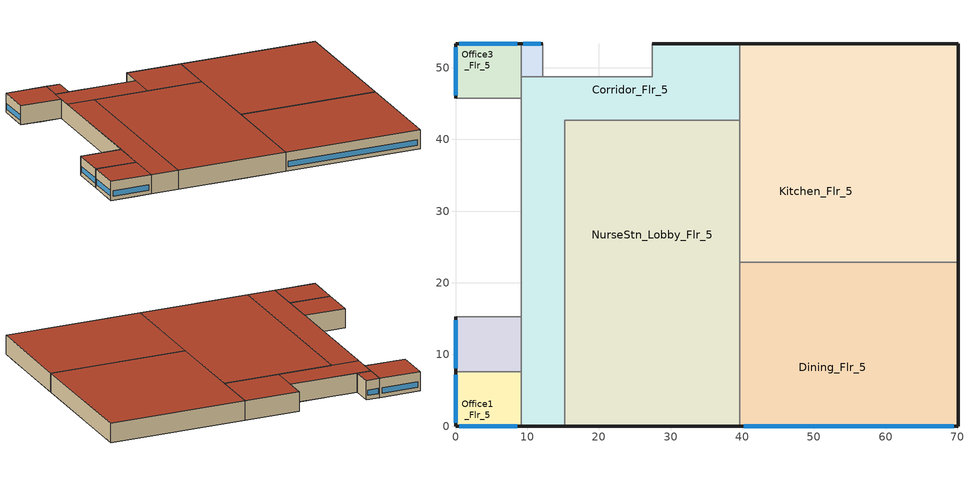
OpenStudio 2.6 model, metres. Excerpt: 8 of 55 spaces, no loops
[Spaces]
Office1_Flr_5
 floor adiabatic (BTAP-Int-Wall): 4.57,7.62 4.57,4.57 0,4.57 0,7.62 z17.07; 9.14,4.57 9.14,0 6.1,0 6.1,4.57 z17.07
 floor to PatRoom6_Flr_4: 6.1,4.57 6.1,0 0,0 0,4.57 z17.07
 floor to Corridor_SE_Flr_4: 9.14,7.62 9.14,4.57 4.57,4.57 4.57,7.62 z17.07
 wall outside: 0,7.62 0,0 9.14,0 z17.07:21.34
 wall adiabatic (BTAP-Int-Wall): 9.14,7.62 0,7.62 z17.07:21.34
 wall to Corridor_Flr_5: 9.14,0 9.14,7.62 z17.07:21.34
 window: 0,7.16 0,0.46 / 0.55,0 8.59,0 z17.98:19.2
 roof outside: 9.14,0 9.14,7.62 0,7.62 0,0 z21.34
Corridor_Flr_5
 floor adiabatic (BTAP-Int-Wall): 15.24,4.57 15.24,0 9.14,0 9.14,4.57 z17.07; 28.96,53.34 28.96,48.77 27.43,48.77 27.43,53.34 z17.07
 floor to Corridor_SE_Flr_4: 15.24,10.67 15.24,4.57 9.14,4.57 9.14,10.67 z17.07
 floor to Corridor_NW_Flr_4: 39.62,53.34 39.62,42.67 9.14,42.67 9.14,48.77 28.96,48.77 28.96,53.34 z17.07
 floor to Lab_Flr_4: 15.24,33.53 15.24,10.67 9.14,10.67 9.14,33.53 z17.07
 floor to NurseStn_Lobby_Flr_4: 15.24,42.67 15.24,33.53 9.14,33.53 9.14,42.67 z17.07
 wall outside: 39.62,53.34 27.43,53.34 / 9.14,0 15.24,0 z17.07:21.34
 wall adiabatic (BTAP-Int-Wall): 9.14,45.72 9.14,15.24 9.14,7.62 / 27.43,53.34 27.43,48.77 12.19,48.77 9.14,48.77 z17.07:21.34
 wall to Office3_Flr_5: 9.14,48.77 9.14,45.72 z17.07:21.34
 wall to Kitchen_Flr_5: 39.62,42.67 39.62,53.34 z17.07:21.34
 wall to NurseStn_Lobby_Flr_5: 15.24,0 15.24,42.67 39.62,42.67 z17.07:21.34
 roof outside: 15.24,0 15.24,42.67 9.14,42.67 9.14,0 z21.34; 39.62,42.67 39.62,53.34 27.43,53.34 27.43,42.67 z21.34; 27.43,42.67 27.43,48.77 9.14,48.77 9.14,42.67 z21.34
NurseStn_Lobby_Flr_5
 floor to NurseStn_Lobby_Flr_4: 39.62,42.67 39.62,10.67 28.96,10.67 28.96,19.81 15.24,19.81 15.24,42.67 z17.07
 floor to Corridor_SE_Flr_4: 39.62,10.67 39.62,0 28.96,0 28.96,4.57 15.24,4.57 15.24,10.67 z17.07
 floor to Lab_Flr_4: 28.96,19.81 28.96,10.67 15.24,10.67 15.24,19.81 z17.07
 floor adiabatic (BTAP-Int-Wall): 28.96,4.57 28.96,0 15.24,0 15.24,4.57 z17.07
 wall outside: 15.24,0 39.62,0 z17.07:21.34
 wall to Dining_Flr_5: 39.62,0 39.62,22.86 z17.07:21.34
 wall to Kitchen_Flr_5: 39.62,22.86 39.62,42.67 z17.07:21.34
 roof outside: 39.62,0 39.62,42.67 15.24,42.67 15.24,0 z21.34
Dining_Flr_5
 floor adiabatic (BTAP-Int-Wall): 70.1,22.86 70.1,8.99 65.53,8.99 65.53,22.86 z17.07; 44.2,4.57 44.2,0 39.62,0 39.62,4.57 z17.07; 70.1,8.99 70.1,4.57 65.53,4.57 65.53,8.99 z17.07; 62.48,4.57 62.48,0 44.2,0 44.2,4.57 z17.07
 floor to Radiology_Flr_4: 60.96,22.86 60.96,19.81 39.62,19.81 39.62,22.86 z17.07
 floor to Corridor_SE_Flr_4: 65.53,22.86 65.53,4.57 39.62,4.57 39.62,10.67 60.96,10.67 60.96,22.86 z17.07
 floor to NurseStn_Lobby_Flr_4: 60.96,19.81 60.96,10.67 39.62,10.67 39.62,19.81 z17.07
 floor to PatRoom2_Flr_4: 70.1,4.57 70.1,0 62.48,0 62.48,4.57 z17.07
 wall outside: 39.62,0 70.1,0 70.1,22.86 z17.07:21.34
 wall to Kitchen_Flr_5: 70.1,22.86 39.62,22.86 z17.07:21.34
 window: 40.2,0 69.53,0 z17.98:19.2
 roof outside: 70.1,0 70.1,22.86 39.62,22.86 39.62,0 z21.34
Office2_Mult5_Flr_5
 floor adiabatic (BTAP-Int-Wall): 4.57,15.24 4.57,8.99 0,8.99 0,15.24 z17.07; 9.14,10.67 9.14,7.62 4.57,7.62 4.57,10.67 z17.07; 4.57,8.99 4.57,7.62 0,7.62 0,8.99 z17.07; 9.14,15.24 9.14,10.67 4.57,10.67 4.57,15.24 z17.07
 wall outside: 0,15.24 0,7.62 z17.07:21.34
 wall adiabatic (BTAP-Int-Wall): 0,7.62 9.14,7.62 9.14,15.24 0,15.24 z17.07:21.34
 window: 0,14.78 0,8.08 z17.98:19.2
 roof outside: 9.14,7.62 9.14,15.24 0,15.24 0,7.62 z21.34
Kitchen_Flr_5
 floor to Corridor_NW_Flr_4: 65.53,48.77 65.53,42.67 39.62,42.67 39.62,48.77 z17.07
 floor to Radiology_Flr_4: 60.96,42.67 60.96,22.86 39.62,22.86 39.62,42.67 z17.07
 floor adiabatic (BTAP-Int-Wall): 44.2,53.34 44.2,48.77 39.62,48.77 39.62,53.34 z17.07; 62.48,53.34 62.48,48.77 44.2,48.77 44.2,53.34 z17.07; 70.1,48.77 70.1,22.86 65.53,22.86 65.53,48.77 z17.07
 floor to Corridor_SE_Flr_4: 65.53,42.67 65.53,22.86 60.96,22.86 60.96,42.67 z17.07
 floor to PatRoom4_Flr_4: 70.1,53.34 70.1,48.77 62.48,48.77 62.48,53.34 z17.07
 wall outside: 70.1,22.86 70.1,53.34 39.62,53.34 z17.07:21.34
 roof outside: 70.1,22.86 70.1,53.34 39.62,53.34 39.62,22.86 z21.34
Office3_Flr_5
 floor to PatRoom8_Flr_4: 6.1,53.34 6.1,48.77 0,48.77 0,53.34 z17.07
 floor to Corridor_NW_Flr_4: 9.14,48.77 9.14,45.72 4.57,45.72 4.57,48.77 z17.07
 floor adiabatic (BTAP-Int-Wall): 9.14,53.34 9.14,48.77 6.1,48.77 6.1,53.34 z17.07; 4.57,48.77 4.57,45.72 0,45.72 0,48.77 z17.07
 wall outside: 9.14,53.34 0,53.34 0,45.72 z17.07:21.34
 wall adiabatic (BTAP-Int-Wall): 9.14,48.77 9.14,53.34 / 0,45.72 9.14,45.72 z17.07:21.34
 window: 8.59,53.34 0.55,53.34 / 0,52.88 0,46.18 z17.98:19.2
 roof outside: 9.14,45.72 9.14,53.34 0,53.34 0,45.72 z21.34
Office4_Mult6_Flr_5
 floor adiabatic (BTAP-Int-Wall): 12.19,53.34 12.19,48.77 9.14,48.77 9.14,53.34 z17.07
 wall outside: 12.19,53.34 9.14,53.34 z17.07:21.34
 wall adiabatic (BTAP-Int-Wall): 9.14,53.34 9.14,48.77 12.19,48.77 12.19,53.34 z17.07:21.34
 window: 11.88,53.34 9.45,53.34 z17.98:19.2
 roof outside: 12.19,48.77 12.19,53.34 9.14,53.34 9.14,48.77 z21.34
[Building]
Hospital-CAN_BC_Vancouver.Intl.AP.718920_CWEC2016.epw created: 2018-09-18 16:56:11 +0000: Default Construction Set=BTAP-Mass at hdd = 2800.0; Standards Number of Stories=6; Standards Number of Above Ground Stories=5; Standards Building Type=Hospital
[Site]
Vancouver Intl AP_BC_CAN: Latitude {deg}=49.195; Longitude {deg}=-123.184; Time Zone {hr}=-8; Elevation {m}=4.3
[ClimateZones]
Climate Zone Institution Name 1=ASHRAE; Climate Zone Document Name 1=ANSI/ASHRAE Standard 169; Climate Zone Document Year 1=2006; Climate Zone Institution Name 2=CEC; Climate Zone Document Name 2=California Climate Zone Descriptions; Climate Zone Document Year 2=1995
[Site:WaterMainsTemperature]
Calculation Method=Correlation; Annual Average Outdoor Air Temperature {C}=10.4083; Maximum Difference In Monthly Average Outdoor Air Temperatures {deltaC}=14.1
[Site:GroundTemperature:BuildingSurface]
19.527, 19.502, 19.536, 19.598, 20.002, 21.64, 22.225, 22.375, 21.449, 20.121, 19.802, 19.633
[SizingPeriod:DesignDay] Barometric Pressure {Pa}=101273; Sky Clearness=0; Rain Indicator=0; Snow Indicator=0; Day of Month=21; Daylight Saving Time Indicator=0; Humidity Indicating Type=Wetbulb; Dry-Bulb Temperature Range Modifier Type=DefaultMultipliers
Name | Maximum Dry-Bulb Temperature {C} | Daily Dry-Bulb Temperature Range {deltaC} | Humidity Indicating Conditions at Maximum Dry-Bulb | Wind Speed {m/s} | Wind Direction {deg} | Month | Day Type | Solar Model Indicator | ASHRAE Taub | ASHRAE Taud
Vancouver Intl AP Ann Htg 99.6% Condns DB | -6.1 | 0 | -6.1 | 3 | 100 | 12 | WinterDesignDay | ASHRAEClearSky
Vancouver Intl AP Ann Clg .4% Condns DB=>MWB | 25.1 | 7.6 | 18.5 | 3.7 | 300 | 7 | SummerDesignDay | ASHRAETau | 0.359 | 2.485
[Material]
Name | Roughness | Thickness {m} | Conductivity {W/m-K} | Density {kg/m3} | Specific Heat {J/kg-K} | Thermal Absorptance | Solar Absorptance | Visible Absorptance
G05 25mm wood | MediumSmooth | 0.0254 | 0.15 | 608 | 1630 | 0.9 | 0.5 | 0.5
100mm Normalweight concrete floor 1 | MediumSmooth | 0.1016 | 2.31 | 2322 | 832
G01 13mm gypsum board 1 | Smooth | 0.0127 | 0.16 | 800 | 1090 | 0.9 | 0.7 | 0.5
4 in. Normalweight Concrete Floor 1 | MediumRough | 0.1016 | 2.31 | 2322 | 832 | 0.9 | 0.7 | 0.7
1IN Stucco 2 | Smooth | 0.0253 | 0.6918 | 1858 | 837 | 0.9 | 0.7 | 0.92
8IN CONCRETE HW RefBldg 1 | Rough | 0.2032 | 1.311 | 2240 | 836.8 | 0.9 | 0.7 | 0.7
1/2IN Gypsum 1 | Smooth | 0.0127 | 0.16 | 784.9 | 830 | 0.9 | 0.4 | 0.4
Metal Roof Surface 1; F08 Metal surface 1 | Smooth | 0.0008 | 45.28 | 7824 | 500 | 0.9 | 0.7 | 0.7
6 in. Normalweight Concrete Floor 1; 6 in. Normalweight Concrete Floor 2; 6 in. Normalweight Concrete Floor 3 | MediumRough | 0.1524 | 2.31 | 2322 | 832 | 0.9 | 0.7 | 0.7
[Material:NoMass] Roughness=Smooth; Thermal Absorptance=0.9; Solar Absorptance=0.7
Name | Thermal Resistance {m2-K/W} | Visible Absorptance
Typical Carpet Pad; Typical Carpet Pad 1 | 0.21648 | 0.8
Typical Insulation 1 | 4.14482 | 0.7
Typical Insulation 2 | 2.90366 | 0.7
Typical Insulation 3 | 4.40527 | 0.7
Typical Carpet Pad 2 | 1.25503 | 0.8
Typical Carpet Pad 3; Typical Carpet Pad 4 | 1.69459 | 0.8
Typical Insulation 4 | 0.416649 | 0.7
Typical Insulation 5 | 0.416667 | 0.7
[DefaultSurfaceConstructions]
Name | Floor Construction | Wall Construction | Roof Ceiling Construction
Default Surface Constructions 2 | BTAP-Int-Floor | BTAP-Int-Wall | BTAP-Int-Ceiling
BTAP-Mass at hdd = 2800.0 | BTAP-Ext-Floor-Mass:U-0.227 | BTAP-Ext-Wall-Mass:U-0.315 | BTAP-Ext-Roof-Metal:U-0.227
BTAP-Mass at hdd = 2800.0 1 | BTAP-Grnd-Floor-Mass:U-0.757 | BTAP-Grnd-Wall-Mass:U-0.568 | BTAP-Grnd-Roof-Mass:U-0.568
[DefaultSubSurfaceConstructions]
Name | Fixed Window Construction | Operable Window Construction | Door Construction | Glass Door Construction | Overhead Door Construction | Skylight Construction | Tubular Daylight Dome Construction | Tubular Daylight Diffuser Construction
Default Sub Surface Constructions 2 | BTAP-Int-Window | BTAP-Int-Window | BTAP-Int-Door
BTAP-Mass at hdd = 2800.0 | BTAP-Ext-FixedWindow:U=0.240 SHGC=0.600 | BTAP-Ext-FixedWindow:U=0.240 SHGC=0.600 | BTAP-Ext-Door:U-2.4 | BTAP-Ext-GlassDoors:U=0.240 SHGC=0.600 | BTAP-Ext-OverHeadDoor:U-2.4 | BTAP-Ext-Skylights:U=0.240 SHGC=0.600 | BTAP-Ext-DaylightDomes:U=0.240 SHGC=0.600 | BTAP-Ext-DaylightDiffuser:U=0.240 SHGC=0.600
[WindowMaterial:Blind]
Window Material Blind 1: Slat Width {m}=0.025; Slat Separation {m}=0.01875; Front Side Slat Beam Solar Reflectance=0.5; Back Side Slat Beam Solar Reflectance=0.5; Front Side Slat Diffuse Solar Reflectance=0.5; Back Side Slat Diffuse Solar Reflectance=0.5; Slat Beam Visible Transmittance=0
[Construction]
BTAP-Int-Partition; BTAP-Int-Door: G05 25mm wood
BTAP-Int-Floor: 100mm Normalweight concrete floor 1, Typical Carpet Pad
BTAP-Int-Wall: G01 13mm gypsum board 1, G01 13mm gypsum board 1
BTAP-Int-Ceiling: Typical Carpet Pad, 100mm Normalweight concrete floor 1
BTAP-Int-Window: SimpleGlazing
BTAP-Ext-Floor-Mass:U-0.227: Typical Insulation 1, 4 in. Normalweight Concrete Floor 1, Typical Carpet Pad 1
BTAP-Ext-Wall-Mass:U-0.315: 1IN Stucco 2, 8IN CONCRETE HW RefBldg 1, Typical Insulation 2, 1/2IN Gypsum 1
BTAP-Ext-Roof-Metal:U-0.227: Metal Roof Surface 1, Typical Insulation 3
BTAP-Grnd-Floor-Mass:U-0.757: 6 in. Normalweight Concrete Floor 1, Typical Carpet Pad 2
BTAP-Grnd-Wall-Mass:U-0.568: 6 in. Normalweight Concrete Floor 2, Typical Carpet Pad 3
BTAP-Grnd-Roof-Mass:U-0.568: 6 in. Normalweight Concrete Floor 3, Typical Carpet Pad 4
BTAP-Ext-FixedWindow:U=0.240 SHGC=0.600; BTAP-Ext-GlassDoors:U=0.240 SHGC=0.600; BTAP-Ext-Skylights:U=0.240 SHGC=0.600; BTAP-Ext-DaylightDomes:U=0.240 SHGC=0.600; BTAP-Ext-DaylightDiffuser:U=0.240 SHGC=0.600: SimpleGlazing:U=0.240 SHGC=0.600
BTAP-Ext-Door:U-2.4: F08 Metal surface 1, Typical Insulation 4
BTAP-Ext-OverHeadDoor:U-2.4: Typical Insulation 5
[DefaultConstructionSet]
BTAP-Mass at hdd = 2800.0: Default Exterior Surface Constructions=BTAP-Mass at hdd = 2800.0; Default Interior Surface Constructions=Default Surface Constructions 2; Default Ground Contact Surface Constructions=BTAP-Mass at hdd = 2800.0 1; Default Exterior SubSurface Constructions=BTAP-Mass at hdd = 2800.0; Default Interior SubSurface Constructions=Default Sub Surface Constructions 2; Interior Partition Construction=BTAP-Int-Partition
[WindowMaterial:SimpleGlazingSystem] Solar Heat Gain Coefficient=0.6; Visible Transmittance=0.21
Name | U-Factor {W/m2-K}
SimpleGlazing | 2.2
SimpleGlazing:U=0.240 SHGC=0.600 | 2.4
[DesignSpecification:OutdoorAir] Outdoor Air Method=Sum
Name | Outdoor Air Flow per Floor Area {m3/s-m2}
Space Function Corridor/Transition area - hospital-sch-B Ventilation | 0.0003048
Space Function Dining area - bar lounge/leisure dining Ventilation | 0.0035814
Space Function Food preparation area Ventilation | 0.0013716
Space Function Health care facility nurses station Ventilation | 0.001524
Space Function Office enclosed > 25 m2 Ventilation | 0.00042164
[ThermostatSetpoint:DualSetpoint]
Name | Heating Setpoint Temperature Schedule | Cooling Setpoint Temperature Schedule
Space Function Corridor/Transition area - hospital-sch-B Thermostat 14; Space Function Food preparation area Thermostat 2; Space Function Dining area - bar lounge/leisure dining Thermostat 2 | NECB-B-Thermostat Setpoint-Heating | NECB-B-Thermostat Setpoint-Cooling
Space Function Health care facility nurses station Thermostat 12 | NECB-H-Thermostat Setpoint-Heating | NECB-H-Thermostat Setpoint-Cooling
Space Function Office enclosed > 25 m2 Thermostat 9; Space Function Office enclosed > 25 m2 Thermostat 10; Space Function Office enclosed > 25 m2 Thermostat 11; Space Function Office enclosed > 25 m2 Thermostat 12 | NECB-A-Thermostat Setpoint-Heating | NECB-A-Thermostat Setpoint-Cooling
[ShadingControl]
Shading Control 1: Shading Type=InteriorBlind; Shading Device Material=Window Material Blind 1
[BuildingStory] Nominal Z Coordinate {m}=0; Nominal Floor to Floor Height {m}=4.2672
Building Story 6; Building Story 7
[Space] Building Story=Building Story 7
Name | Space Type | Thermal Zone
Office1_Flr_5 | Space Function Office enclosed > 25 m2 | Sp-Office1_Flr_5 Sys-6 Flr-7 Sch-A HPlcmt-south ZN
Corridor_Flr_5 | Space Function Corridor/Transition area - hospital-sch-B | Sp-Corridor_Flr_5 Sys-3 Flr-7 Sch-B HPlcmt-north ZN
NurseStn_Lobby_Flr_5 | Space Function Health care facility nurses station | Sp-NurseStn_Lobby_Flr_5 Sys-3 Flr-7 Sch-H HPlcmt-south ZN
Dining_Flr_5 | Space Function Dining area - bar lounge/leisure dining | Sp-Dining_Flr_5 Sys-3 Flr-7 Sch-B HPlcmt-south ZN
Office2_Mult5_Flr_5 | Space Function Office enclosed > 25 m2 | Sp-Office2_Mult5_Flr_5 Sys-6 Flr-7 Sch-A HPlcmt-west ZN
Kitchen_Flr_5 | Space Function Food preparation area | Sp-Kitchen_Flr_5 Sys-3 Flr-7 Sch-B HPlcmt-north ZN
Office3_Flr_5 | Space Function Office enclosed > 25 m2 | Sp-Office3_Flr_5 Sys-6 Flr-7 Sch-A HPlcmt-north ZN
Office4_Mult6_Flr_5 | Space Function Office enclosed > 25 m2 | Sp-Office4_Mult6_Flr_5 Sys-6 Flr-7 Sch-A HPlcmt-north ZN
[SpaceType] Standards Building Type=Space Function
Name | Default Schedule Set | Design Specification Outdoor Air Object | Standards Space Type
Space Function Corridor/Transition area - hospital-sch-B | Space Function Corridor/Transition area - hospital-sch-B Schedule Set | Space Function Corridor/Transition area - hospital-sch-B Ventilation | Corridor/Transition area - hospital-sch-B
Space Function Dining area - bar lounge/leisure dining | Space Function Dining area - bar lounge/leisure dining Schedule Set | Space Function Dining area - bar lounge/leisure dining Ventilation | Dining area - bar lounge/leisure dining
Space Function Health care facility nurses station | Space Function Health care facility nurses station Schedule Set | Space Function Health care facility nurses station Ventilation | Health care facility nurses station
Space Function Food preparation area | Space Function Food preparation area Schedule Set | Space Function Food preparation area Ventilation | Food preparation area
Space Function Office enclosed > 25 m2 | Space Function Office enclosed > 25 m2 Schedule Set | Space Function Office enclosed > 25 m2 Ventilation | Office enclosed > 25 m2
[People:Definition] Number of People Calculation Method=People/Area; Fraction Radiant=0.3
Name | People per Space Floor Area {person/m2}
Space Function Corridor/Transition area - hospital-sch-B People Definition | 0.0100036
Space Function Dining area - bar lounge/leisure dining People Definition | 0.100036
Space Function Food preparation area People Definition; Space Function Health care facility nurses station People Definition; Space Function Office enclosed > 25 m2 People Definition | 0.0500182
[People] Work Efficiency Schedule=Work Efficiency Schedule; Clothing Insulation Schedule=Clothing Schedule; Air Velocity Schedule=Air Velocity Schedule; Multiplier=1
Name | People Definition | Space or SpaceType
Space Function Corridor/Transition area - hospital-sch-B People | Space Function Corridor/Transition area - hospital-sch-B People Definition | Space Function Corridor/Transition area - hospital-sch-B
Space Function Dining area - bar lounge/leisure dining People | Space Function Dining area - bar lounge/leisure dining People Definition | Space Function Dining area - bar lounge/leisure dining
Space Function Food preparation area People | Space Function Food preparation area People Definition | Space Function Food preparation area
Space Function Health care facility nurses station People | Space Function Health care facility nurses station People Definition | Space Function Health care facility nurses station
Space Function Office enclosed > 25 m2 People | Space Function Office enclosed > 25 m2 People Definition | Space Function Office enclosed > 25 m2
[Lights:Definition] Design Level Calculation Method=Watts/Area; Fraction Radiant=0.5; Fraction Visible=0.2
Name | Watts per Space Floor Area {W/m2}
Space Function Corridor/Transition area - hospital-sch-B Lights Definition | 10.7039
Space Function Dining area - bar lounge/leisure dining Lights Definition | 11.6042
Space Function Food preparation area Lights Definition | 13.1048
Space Function Health care facility nurses station Lights Definition | 7.60276
Space Function Office enclosed > 25 m2 Lights Definition | 12.0044
[Lights] Fraction Replaceable=1
Name | Lights Definition | Space or SpaceType
Space Function Corridor/Transition area - hospital-sch-B Lights | Space Function Corridor/Transition area - hospital-sch-B Lights Definition | Space Function Corridor/Transition area - hospital-sch-B
Space Function Dining area - bar lounge/leisure dining Lights | Space Function Dining area - bar lounge/leisure dining Lights Definition | Space Function Dining area - bar lounge/leisure dining
Space Function Food preparation area Lights | Space Function Food preparation area Lights Definition | Space Function Food preparation area
Space Function Health care facility nurses station Lights | Space Function Health care facility nurses station Lights Definition | Space Function Health care facility nurses station
Space Function Office enclosed > 25 m2 Lights | Space Function Office enclosed > 25 m2 Lights Definition | Space Function Office enclosed > 25 m2
[DefaultScheduleSet] People Activity Level Schedule=NECB-Activity; Infiltration Schedule=Always On
Name | Number of People Schedule | Lighting Schedule | Electric Equipment Schedule
Space Function Corridor/Transition area - hospital-sch-B Schedule Set; Space Function Dining area - bar lounge/leisure dining Schedule Set; Space Function Food preparation area Schedule Set | NECB-B-Occupancy | NECB-B-Occupancy-NECB-B-Lighting-0.0-0.0-0.67-Light Ruleset | NECB-B-Electric-Equipment
Space Function Health care facility nurses station Schedule Set | NECB-H-Occupancy | NECB-H-Lighting | NECB-H-Electric-Equipment
Space Function Office enclosed > 25 m2 Schedule Set | NECB-A-Occupancy | NECB-A-Occupancy-NECB-A-Lighting-0.3-0.1-0.67-Light Ruleset | NECB-A-Electric-Equipment
[ElectricEquipment:Definition] Design Level Calculation Method=Watts/Area; Fraction Radiant=0.5
Name | Watts per Space Floor Area {W/m2}
Space Function Dining area - bar lounge/leisure dining Elec Equip Definition | 1.00036
Space Function Food preparation area Elec Equip Definition | 10.0036
Space Function Health care facility nurses station Elec Equip Definition | 2.50091
Space Function Office enclosed > 25 m2 Elec Equip Definition | 7.50273
[ElectricEquipment]
Name | Electric Equipment Definition | Space or SpaceType
Space Function Dining area - bar lounge/leisure dining Elec Equip | Space Function Dining area - bar lounge/leisure dining Elec Equip Definition | Space Function Dining area - bar lounge/leisure dining
Space Function Food preparation area Elec Equip | Space Function Food preparation area Elec Equip Definition | Space Function Food preparation area
Space Function Health care facility nurses station Elec Equip | Space Function Health care facility nurses station Elec Equip Definition | Space Function Health care facility nurses station
Space Function Office enclosed > 25 m2 Elec Equip | Space Function Office enclosed > 25 m2 Elec Equip Definition | Space Function Office enclosed > 25 m2
[SpaceInfiltration:DesignFlowRate] Schedule=Always On Discrete; Design Flow Rate Calculation Method=Flow/ExteriorArea; Flow per Exterior Surface Area {m3/s-m2}=0.00025; Constant Term Coefficient=0; Temperature Term Coefficient=0; Velocity Term Coefficient=0.224; Velocity Squared Term Coefficient=0
Name | Space or SpaceType
Corridor_Flr_5 Infiltration | Corridor_Flr_5
Dining_Flr_5 Infiltration | Dining_Flr_5
Kitchen_Flr_5 Infiltration | Kitchen_Flr_5
NurseStn_Lobby_Flr_5 Infiltration | NurseStn_Lobby_Flr_5
Office1_Flr_5 Infiltration | Office1_Flr_5
Office2_Mult5_Flr_5 Infiltration | Office2_Mult5_Flr_5
Office3_Flr_5 Infiltration | Office3_Flr_5
Office4_Mult6_Flr_5 Infiltration | Office4_Mult6_Flr_5
[ThermalZone] Use Ideal Air Loads=No
Name | Thermostat | Multiplier
Sp-Corridor_Flr_5 Sys-3 Flr-7 Sch-B HPlcmt-north ZN | Space Function Corridor/Transition area - hospital-sch-B Thermostat 14
Sp-Kitchen_Flr_5 Sys-3 Flr-7 Sch-B HPlcmt-north ZN | Space Function Food preparation area Thermostat 2
Sp-Dining_Flr_5 Sys-3 Flr-7 Sch-B HPlcmt-south ZN | Space Function Dining area - bar lounge/leisure dining Thermostat 2
Sp-NurseStn_Lobby_Flr_5 Sys-3 Flr-7 Sch-H HPlcmt-south ZN | Space Function Health care facility nurses station Thermostat 12
Sp-Office3_Flr_5 Sys-6 Flr-7 Sch-A HPlcmt-north ZN | Space Function Office enclosed > 25 m2 Thermostat 9
Sp-Office4_Mult6_Flr_5 Sys-6 Flr-7 Sch-A HPlcmt-north ZN | Space Function Office enclosed > 25 m2 Thermostat 10 | 6
Sp-Office2_Mult5_Flr_5 Sys-6 Flr-7 Sch-A HPlcmt-west ZN | Space Function Office enclosed > 25 m2 Thermostat 11 | 5
Sp-Office1_Flr_5 Sys-6 Flr-7 Sch-A HPlcmt-south ZN | Space Function Office enclosed > 25 m2 Thermostat 12
[Schedule:Ruleset]
Clothing Schedule: Default Day Schedule=Clothing Schedule Default Winter Clothes
Air Velocity Schedule: Default Day Schedule=Air Velocity Schedule Default
Work Efficiency Schedule: Default Day Schedule=Work Efficiency Schedule Default
NECB-B-Occupancy: Default Day Schedule=NECB-B-Occupancy Default
NECB-Activity: Default Day Schedule=NECB-Activity Default; Summer Design Day Schedule=NECB-Activity Summer Design Day; Winter Design Day Schedule=NECB-Activity Winter Design Day
NECB-B-Occupancy-NECB-B-Lighting-0.0-0.0-0.67-Light Ruleset: Default Day Schedule=NECB-B-Occupancy-NECB-B-Lighting-0.0-0.0-0.67-Light Default
NECB-B-Electric-Equipment: Default Day Schedule=NECB-B-Electric-Equipment Default
Always On: Default Day Schedule=Always On Default
NECB-B-Thermostat Setpoint-Heating: Default Day Schedule=NECB-B-Thermostat Setpoint-Heating Default
NECB-B-Thermostat Setpoint-Cooling: Default Day Schedule=NECB-B-Thermostat Setpoint-Cooling Default
NECB-H-Occupancy: Default Day Schedule=NECB-H-Occupancy Default
NECB-H-Electric-Equipment: Default Day Schedule=NECB-H-Electric-Equipment Default
NECB-H-Thermostat Setpoint-Heating: Default Day Schedule=NECB-H-Thermostat Setpoint-Heating Default
NECB-H-Thermostat Setpoint-Cooling: Default Day Schedule=NECB-H-Thermostat Setpoint-Cooling Default
NECB-H-Lighting: Default Day Schedule=NECB-H-Lighting Default
NECB-A-Occupancy: Default Day Schedule=NECB-A-Occupancy Default
NECB-A-Electric-Equipment: Default Day Schedule=NECB-A-Electric-Equipment Default
NECB-A-Thermostat Setpoint-Heating: Default Day Schedule=NECB-A-Thermostat Setpoint-Heating Default
NECB-A-Thermostat Setpoint-Cooling: Default Day Schedule=NECB-A-Thermostat Setpoint-Cooling Default
NECB-A-Occupancy-NECB-A-Lighting-0.3-0.1-0.67-Light Ruleset: Default Day Schedule=NECB-A-Occupancy-NECB-A-Lighting-0.3-0.1-0.67-Light Default
[Schedule:Day]
Clothing Schedule Default Winter Clothes; Always On Default: 24, 0, 1
Clothing Schedule Summer Clothes: 24, 0, 0.5
Air Velocity Schedule Default; NECB-A-Electric-Equipment Sat Day; NECB-A-Electric-Equipment Sun|Hol Day: 24, 0, 0.2
Work Efficiency Schedule Default; NECB-A-Occupancy Sat Day; NECB-A-Occupancy Sun|Hol Day: 24, 0, 0
NECB-B-Occupancy Default; NECB-B-Occupancy Default|Wkdy Day: 1, 0, 0.3, 2, 0, 0.1, 9, 0, 0, 10, 0, 0.1, 11, 0, 0.2, 12, 0, 0.5, 13, 0, 0.9, 14, 0, 0.8, 15, 0, 0.5, 17, 0, 0.2, 18, 0, 0.3, 19, 0, 0.6, 22, 0, 0.9, 23, 0, 0.6, 24, 0, 0.4
NECB-B-Occupancy Sat Day: 1, 0, 0.5, 2, 0, 0.3, 9, 0, 0, 10, 0, 0.1, 11, 0, 0.2, 12, 0, 0.5, 13, 0, 0.9, 14, 0, 0.8, 15, 0, 0.5, 17, 0, 0.2, 18, 0, 0.3, 19, 0, 0.6, 22, 0, 0.9, 24, 0, 0.6
NECB-B-Occupancy Sun|Hol Day: 1, 0, 0.1, 2, 0, 0.3, 10, 0, 0, 11, 0, 0.1, 12, 0, 0.4, 14, 0, 0.5, 15, 0, 0.4, 18, 0, 0.2, 19, 0, 0.5, 21, 0, 0.7, 22, 0, 0.5, 23, 0, 0.3, 24, 0, 0.1
NECB-Activity Default; NECB-Activity Winter Design Day; NECB-Activity Summer Design Day: 24, 0, 130
NECB-B-Occupancy-NECB-B-Lighting-0.0-0.0-0.67-Light Default; NECB-B-Occupancy-NECB-B-Lighting-0.0-0.0-0.67-Default|Wkdy-Light Day; NECB-B-Occupancy-NECB-B-Lighting-0.0-0.0-0.67-Sat-Light Day; NECB-B-Electric-Equipment Default; NECB-B-Electric-Equipment Default|Wkdy Day; NECB-B-Electric-Equipment Sat Day: 1, 0, 0.9, 2, 0, 0.5, 9, 0, 0.1, 10, 0, 0.5, 11, 0, 0.7, 24, 0, 0.9
NECB-B-Occupancy-NECB-B-Lighting-0.0-0.0-0.67-Sun|Hol-Light Day; NECB-B-Electric-Equipment Sun|Hol Day: 2, 0, 0.5, 10, 0, 0.1, 11, 0, 0.5, 23, 0, 0.9, 24, 0, 0.5
NECB-B-Thermostat Setpoint-Heating Default; NECB-B-Thermostat Setpoint-Heating Default|Wkdy Day; NECB-B-Thermostat Setpoint-Heating Sat Day: 2, 0, 22, 8, 0, 18, 9, 0, 20, 24, 0, 22
NECB-B-Thermostat Setpoint-Heating Sun|Hol Day: 1, 0, 18, 2, 0, 22, 9, 0, 18, 10, 0, 20, 23, 0, 22, 24, 0, 18
NECB-B-Thermostat Setpoint-Cooling Default; NECB-B-Thermostat Setpoint-Cooling Default|Wkdy Day; NECB-B-Thermostat Setpoint-Cooling Sat Day: 1, 0, 24, 8, 0, 35, 24, 0, 24
NECB-B-Thermostat Setpoint-Cooling Sun|Hol Day: 9, 0, 35, 23, 0, 24, 24, 0, 35
NECB-H-Occupancy Default; NECB-H-Occupancy Default|Wkdy Day; NECB-H-Occupancy Sat Day; NECB-H-Occupancy Sun|Hol Day; NECB-H-Electric-Equipment Default; NECB-H-Electric-Equipment Default|Wkdy Day; NECB-H-Electric-Equipment Sat Day; NECB-H-Electric-Equipment Sun|Hol Day; NECB-H-Lighting Default; NECB-H-Lighting Default|Wkdy Day; NECB-H-Lighting Sat Day; NECB-H-Lighting Sun|Hol Day: 24, 0, 0.9
NECB-H-Thermostat Setpoint-Heating Default; NECB-H-Thermostat Setpoint-Heating Default|Wkdy Day; NECB-H-Thermostat Setpoint-Heating Sat Day; NECB-H-Thermostat Setpoint-Heating Sun|Hol Day: 1, 0, 22, 7, 0, 18, 8, 0, 20, 24, 0, 22
NECB-H-Thermostat Setpoint-Cooling Default; NECB-H-Thermostat Setpoint-Cooling Default|Wkdy Day; NECB-H-Thermostat Setpoint-Cooling Sat Day; NECB-H-Thermostat Setpoint-Cooling Sun|Hol Day: 24, 0, 24
NECB-A-Occupancy Default; NECB-A-Occupancy Default|Wkdy Day: 7, 0, 0, 8, 0, 0.1, 9, 0, 0.7, 12, 0, 0.9, 14, 0, 0.5, 17, 0, 0.9, 18, 0, 0.7, 19, 0, 0.3, 23, 0, 0.1, 24, 0, 0
NECB-A-Electric-Equipment Default; NECB-A-Electric-Equipment Default|Wkdy Day: 7, 0, 0.2, 8, 0, 0.3, 9, 0, 0.8, 18, 0, 0.9, 19, 0, 0.5, 21, 0, 0.3, 24, 0, 0.2
NECB-A-Thermostat Setpoint-Heating Default; NECB-A-Thermostat Setpoint-Heating Default|Wkdy Day: 6, 0, 18, 7, 0, 20, 21, 0, 22, 24, 0, 18
NECB-A-Thermostat Setpoint-Heating Sat Day; NECB-A-Thermostat Setpoint-Heating Sun|Hol Day: 24, 0, 18
NECB-A-Thermostat Setpoint-Cooling Default; NECB-A-Thermostat Setpoint-Cooling Default|Wkdy Day: 6, 0, 35, 21, 0, 24, 24, 0, 35
NECB-A-Thermostat Setpoint-Cooling Sat Day; NECB-A-Thermostat Setpoint-Cooling Sun|Hol Day: 24, 0, 35
NECB-A-Occupancy-NECB-A-Lighting-0.3-0.1-0.67-Light Default; NECB-A-Occupancy-NECB-A-Lighting-0.3-0.1-0.67-Default|Wkdy-Light Day: 7, 0, 0.03495, 8, 0, 0.2097, 9, 0, 0.8, 17, 0, 0.9, 18, 0, 0.8, 19, 0, 0.5, 21, 0, 0.2097, 23, 0, 0.0699, 24, 0, 0.03495
NECB-A-Occupancy-NECB-A-Lighting-0.3-0.1-0.67-Sat-Light Day; NECB-A-Occupancy-NECB-A-Lighting-0.3-0.1-0.67-Sun|Hol-Light Day: 24, 0, 0.03495
[Schedule:Rule] Date Specification Type=DateRange; Start Day=1
Name | Schedule Ruleset | Rule Order | Day Schedule | Start Month | End Month | End Day | Apply Monday | Apply Tuesday | Apply Wednesday | Apply Thursday | Apply Friday | Apply Saturday | Apply Sunday
Schedule Rule 1 | Clothing Schedule | 0 | Clothing Schedule Summer Clothes | 5 | 9 | 30
Schedule Rule 2 | NECB-B-Occupancy | 2 | NECB-B-Occupancy Default|Wkdy Day | 1 | 12 | 31 | Yes | Yes | Yes | Yes | Yes
Schedule Rule 3 | NECB-B-Occupancy | 1 | NECB-B-Occupancy Sat Day | 1 | 12 | 31 |  |  |  |  |  | Yes
Schedule Rule 4 | NECB-B-Occupancy | 0 | NECB-B-Occupancy Sun|Hol Day | 1 | 12 | 31 |  |  |  |  |  |  | Yes
Schedule Rule 5 | NECB-B-Occupancy-NECB-B-Lighting-0.0-0.0-0.67-Light Ruleset | 2 | NECB-B-Occupancy-NECB-B-Lighting-0.0-0.0-0.67-Default|Wkdy-Light Day | 1 | 12 | 31 | Yes | Yes | Yes | Yes | Yes
Schedule Rule 6 | NECB-B-Occupancy-NECB-B-Lighting-0.0-0.0-0.67-Light Ruleset | 1 | NECB-B-Occupancy-NECB-B-Lighting-0.0-0.0-0.67-Sat-Light Day | 1 | 12 | 31 |  |  |  |  |  | Yes
Schedule Rule 7 | NECB-B-Occupancy-NECB-B-Lighting-0.0-0.0-0.67-Light Ruleset | 0 | NECB-B-Occupancy-NECB-B-Lighting-0.0-0.0-0.67-Sun|Hol-Light Day | 1 | 12 | 31 |  |  |  |  |  |  | Yes
Schedule Rule 8 | NECB-B-Electric-Equipment | 2 | NECB-B-Electric-Equipment Default|Wkdy Day | 1 | 12 | 31 | Yes | Yes | Yes | Yes | Yes
Schedule Rule 9 | NECB-B-Electric-Equipment | 1 | NECB-B-Electric-Equipment Sat Day | 1 | 12 | 31 |  |  |  |  |  | Yes
Schedule Rule 10 | NECB-B-Electric-Equipment | 0 | NECB-B-Electric-Equipment Sun|Hol Day | 1 | 12 | 31 |  |  |  |  |  |  | Yes
Schedule Rule 11 | NECB-B-Thermostat Setpoint-Heating | 2 | NECB-B-Thermostat Setpoint-Heating Default|Wkdy Day | 1 | 12 | 31 | Yes | Yes | Yes | Yes | Yes
Schedule Rule 12 | NECB-B-Thermostat Setpoint-Heating | 1 | NECB-B-Thermostat Setpoint-Heating Sat Day | 1 | 12 | 31 |  |  |  |  |  | Yes
Schedule Rule 13 | NECB-B-Thermostat Setpoint-Heating | 0 | NECB-B-Thermostat Setpoint-Heating Sun|Hol Day | 1 | 12 | 31 |  |  |  |  |  |  | Yes
Schedule Rule 14 | NECB-B-Thermostat Setpoint-Cooling | 2 | NECB-B-Thermostat Setpoint-Cooling Default|Wkdy Day | 1 | 12 | 31 | Yes | Yes | Yes | Yes | Yes
Schedule Rule 15 | NECB-B-Thermostat Setpoint-Cooling | 1 | NECB-B-Thermostat Setpoint-Cooling Sat Day | 1 | 12 | 31 |  |  |  |  |  | Yes
Schedule Rule 16 | NECB-B-Thermostat Setpoint-Cooling | 0 | NECB-B-Thermostat Setpoint-Cooling Sun|Hol Day | 1 | 12 | 31 |  |  |  |  |  |  | Yes
Schedule Rule 17 | NECB-H-Occupancy | 2 | NECB-H-Occupancy Default|Wkdy Day | 1 | 12 | 31 | Yes | Yes | Yes | Yes | Yes
Schedule Rule 18 | NECB-H-Occupancy | 1 | NECB-H-Occupancy Sat Day | 1 | 12 | 31 |  |  |  |  |  | Yes
Schedule Rule 19 | NECB-H-Occupancy | 0 | NECB-H-Occupancy Sun|Hol Day | 1 | 12 | 31 |  |  |  |  |  |  | Yes
Schedule Rule 23 | NECB-H-Electric-Equipment | 2 | NECB-H-Electric-Equipment Default|Wkdy Day | 1 | 12 | 31 | Yes | Yes | Yes | Yes | Yes
Schedule Rule 24 | NECB-H-Electric-Equipment | 1 | NECB-H-Electric-Equipment Sat Day | 1 | 12 | 31 |  |  |  |  |  | Yes
Schedule Rule 25 | NECB-H-Electric-Equipment | 0 | NECB-H-Electric-Equipment Sun|Hol Day | 1 | 12 | 31 |  |  |  |  |  |  | Yes
Schedule Rule 26 | NECB-H-Thermostat Setpoint-Heating | 2 | NECB-H-Thermostat Setpoint-Heating Default|Wkdy Day | 1 | 12 | 31 | Yes | Yes | Yes | Yes | Yes
Schedule Rule 27 | NECB-H-Thermostat Setpoint-Heating | 1 | NECB-H-Thermostat Setpoint-Heating Sat Day | 1 | 12 | 31 |  |  |  |  |  | Yes
Schedule Rule 28 | NECB-H-Thermostat Setpoint-Heating | 0 | NECB-H-Thermostat Setpoint-Heating Sun|Hol Day | 1 | 12 | 31 |  |  |  |  |  |  | Yes
Schedule Rule 29 | NECB-H-Thermostat Setpoint-Cooling | 2 | NECB-H-Thermostat Setpoint-Cooling Default|Wkdy Day | 1 | 12 | 31 | Yes | Yes | Yes | Yes | Yes
Schedule Rule 30 | NECB-H-Thermostat Setpoint-Cooling | 1 | NECB-H-Thermostat Setpoint-Cooling Sat Day | 1 | 12 | 31 |  |  |  |  |  | Yes
Schedule Rule 31 | NECB-H-Thermostat Setpoint-Cooling | 0 | NECB-H-Thermostat Setpoint-Cooling Sun|Hol Day | 1 | 12 | 31 |  |  |  |  |  |  | Yes
Schedule Rule 32 | NECB-H-Lighting | 2 | NECB-H-Lighting Default|Wkdy Day | 1 | 12 | 31 | Yes | Yes | Yes | Yes | Yes
Schedule Rule 33 | NECB-H-Lighting | 1 | NECB-H-Lighting Sat Day | 1 | 12 | 31 |  |  |  |  |  | Yes
Schedule Rule 34 | NECB-H-Lighting | 0 | NECB-H-Lighting Sun|Hol Day | 1 | 12 | 31 |  |  |  |  |  |  | Yes
Schedule Rule 53 | NECB-A-Occupancy | 2 | NECB-A-Occupancy Default|Wkdy Day | 1 | 12 | 31 | Yes | Yes | Yes | Yes | Yes
Schedule Rule 54 | NECB-A-Occupancy | 1 | NECB-A-Occupancy Sat Day | 1 | 12 | 31 |  |  |  |  |  | Yes
Schedule Rule 55 | NECB-A-Occupancy | 0 | NECB-A-Occupancy Sun|Hol Day | 1 | 12 | 31 |  |  |  |  |  |  | Yes
Schedule Rule 59 | NECB-A-Electric-Equipment | 2 | NECB-A-Electric-Equipment Default|Wkdy Day | 1 | 12 | 31 | Yes | Yes | Yes | Yes | Yes
Schedule Rule 60 | NECB-A-Electric-Equipment | 1 | NECB-A-Electric-Equipment Sat Day | 1 | 12 | 31 |  |  |  |  |  | Yes
Schedule Rule 61 | NECB-A-Electric-Equipment | 0 | NECB-A-Electric-Equipment Sun|Hol Day | 1 | 12 | 31 |  |  |  |  |  |  | Yes
Schedule Rule 62 | NECB-A-Thermostat Setpoint-Heating | 2 | NECB-A-Thermostat Setpoint-Heating Default|Wkdy Day | 1 | 12 | 31 | Yes | Yes | Yes | Yes | Yes
Schedule Rule 63 | NECB-A-Thermostat Setpoint-Heating | 1 | NECB-A-Thermostat Setpoint-Heating Sat Day | 1 | 12 | 31 |  |  |  |  |  | Yes
Schedule Rule 64 | NECB-A-Thermostat Setpoint-Heating | 0 | NECB-A-Thermostat Setpoint-Heating Sun|Hol Day | 1 | 12 | 31 |  |  |  |  |  |  | Yes
Schedule Rule 65 | NECB-A-Thermostat Setpoint-Cooling | 2 | NECB-A-Thermostat Setpoint-Cooling Default|Wkdy Day | 1 | 12 | 31 | Yes | Yes | Yes | Yes | Yes
Schedule Rule 66 | NECB-A-Thermostat Setpoint-Cooling | 1 | NECB-A-Thermostat Setpoint-Cooling Sat Day | 1 | 12 | 31 |  |  |  |  |  | Yes
Schedule Rule 67 | NECB-A-Thermostat Setpoint-Cooling | 0 | NECB-A-Thermostat Setpoint-Cooling Sun|Hol Day | 1 | 12 | 31 |  |  |  |  |  |  | Yes
Schedule Rule 68 | NECB-A-Occupancy-NECB-A-Lighting-0.3-0.1-0.67-Light Ruleset | 2 | NECB-A-Occupancy-NECB-A-Lighting-0.3-0.1-0.67-Default|Wkdy-Light Day | 1 | 12 | 31 | Yes | Yes | Yes | Yes | Yes
Schedule Rule 69 | NECB-A-Occupancy-NECB-A-Lighting-0.3-0.1-0.67-Light Ruleset | 1 | NECB-A-Occupancy-NECB-A-Lighting-0.3-0.1-0.67-Sat-Light Day | 1 | 12 | 31 |  |  |  |  |  | Yes
Schedule Rule 70 | NECB-A-Occupancy-NECB-A-Lighting-0.3-0.1-0.67-Light Ruleset | 0 | NECB-A-Occupancy-NECB-A-Lighting-0.3-0.1-0.67-Sun|Hol-Light Day | 1 | 12 | 31 |  |  |  |  |  |  | Yes
[Schedule:Constant]
Always On Discrete: Value=1
